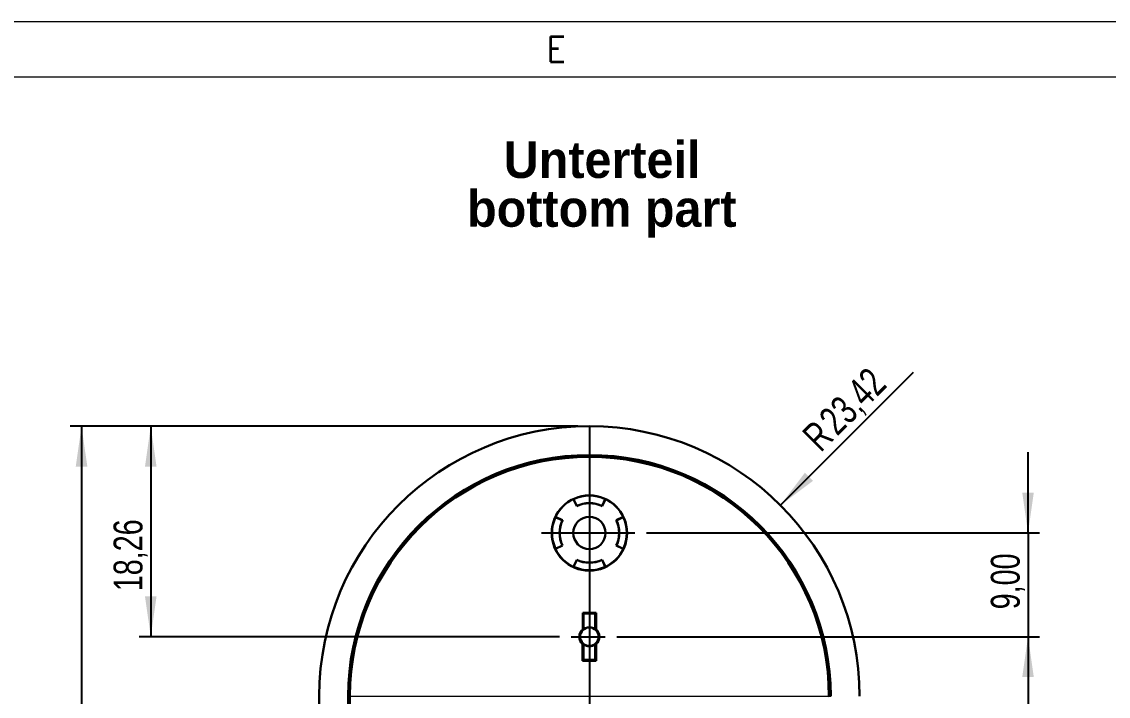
# Model space of a CAD drawing. Header units: millimetres. Extents: x 0 to 594, y 0 to 420.
# Drawn here: x 403.5 to 497.7, y 361.3 to 419.8 of the extents above; entities that cross this region are included whole.
import ezdxf

# ---------------------------------------------------------------- set-up
doc = ezdxf.new("R2010")
doc.units = ezdxf.units.MM
doc.linetypes.add('SLD-Durchgehend', pattern=[0])
doc.layers.add('BEM', color=7, linetype='SLD-Durchgehend')
doc.layers.add('SLD-0', color=7, linetype='SLD-Durchgehend')
doc.styles.add('SLDTEXTSTYLE0', font='ARIALBD.TTF', dxfattribs={"width": 0.948})
doc.styles.add('SLDTEXTSTYLE1', font='SIMPLEX_.TTF', dxfattribs={"width": 0.95})
doc.styles.add('SLDTEXTSTYLE3', font='ARIALN.TTF', dxfattribs={"width": 0.87})
doc.dimstyles.new('SLDDIMSTYLE0', dxfattribs={"dimtxt": 2.5, "dimasz": 3.5, "dimexe": 0, "dimexo": 0.0625, "dimtad": 1, "dimrnd": 1e-09, "dimzin": 12, "dimdsep": 46, "dimtxsty": 'SLDTEXTSTYLE3', "dimsah": 1, "dimcen": 0.09, "dimadec": 0, "dimazin": 0, "dimtfac": 1, "dimtofl": 0, "dimtmove": 0, "dimatfit": 3, "dimfxl": 1, "dimtolj": 1, "dimtzin": 12, "dimarcsym": 0})
doc.dimstyles.new('SLDDIMSTYLE1', dxfattribs={"dimtxt": 2.5, "dimasz": 3.5, "dimexe": 0, "dimexo": 0.0625, "dimtad": 1, "dimrnd": 1e-09, "dimzin": 12, "dimdsep": 46, "dimtxsty": 'SLDTEXTSTYLE3', "dimsah": 1, "dimcen": 0.09, "dimadec": 0, "dimazin": 0, "dimtfac": 1, "dimtofl": 0, "dimtmove": 0, "dimatfit": 3, "dimfxl": 1, "dimtolj": 1, "dimtzin": 12, "dimarcsym": 0})
doc.dimstyles.new('SLDDIMSTYLE2', dxfattribs={"dimtxt": 2.5, "dimasz": 3.5, "dimexe": 0, "dimexo": 0.0625, "dimtad": 1, "dimrnd": 1e-09, "dimzin": 12, "dimdsep": 46, "dimtxsty": 'SLDTEXTSTYLE3', "dimsah": 1, "dimcen": 0.09, "dimadec": 0, "dimazin": 0, "dimtfac": 1, "dimtofl": 0, "dimtmove": 0, "dimatfit": 3, "dimfxl": 1, "dimtolj": 1, "dimtzin": 12, "dimarcsym": 0})

# ---------------------------------------------------------------- blocks, each defined once
blk = doc.blocks.new('*D26')
at = {"layer": 'SLD-0'}
for p, q in [((490.742, 375.459), (490.742, 382.459)), ((457.662, 375.459), (491.742, 375.459)), ((490.742, 375.459), (490.742, 366.459)), ((455.098, 366.459), (491.742, 366.459)), ((490.742, 366.459), (490.742, 359.459))]:
    blk.add_line(p, q, dxfattribs=at)
for points in [[(490.742, 375.459), (491.242, 378.959), (490.242, 378.959)], [(490.742, 366.459), (490.242, 362.959), (491.242, 362.959)]]:
    blk.add_solid(points, dxfattribs=at)
at = {"layer": 'SLD-0', "insert": (487.52, 368.835), "char_height": 2.5, "attachment_point": 1, "rotation": 90, "style": 'SLDTEXTSTYLE3'}
blk.add_mtext('9,00', dxfattribs=at)
blk = doc.blocks.new('*D27')
at = {"layer": 'SLD-0'}
for p, q in [((451.736, 384.72), (407.708, 384.72)), ((408.708, 384.72), (408.708, 300.764)), ((451.714, 300.764), (407.708, 300.764))]:
    blk.add_line(p, q, dxfattribs=at)
for points in [[(408.708, 384.72), (408.208, 381.22), (409.208, 381.22)], [(408.708, 300.764), (409.208, 304.264), (408.208, 304.264)]]:
    blk.add_solid(points, dxfattribs=at)
at = {"layer": 'SLD-0', "insert": (405.485, 341.654), "char_height": 2.5, "attachment_point": 1, "rotation": 90, "style": 'SLDTEXTSTYLE3'}
blk.add_mtext('83,96', dxfattribs=at)
blk = doc.blocks.new('*D28')
at = {"layer": 'SLD-0'}
for p, q in [((451.736, 384.72), (413.708, 384.72)), ((414.708, 384.72), (414.708, 366.459)), ((450.144, 366.459), (413.708, 366.459))]:
    blk.add_line(p, q, dxfattribs=at)
for points in [[(414.708, 384.72), (414.208, 381.22), (415.208, 381.22)], [(414.708, 366.459), (415.208, 369.959), (414.208, 369.959)]]:
    blk.add_solid(points, dxfattribs=at)
at = {"layer": 'SLD-0', "insert": (411.485, 370.405), "char_height": 2.5, "attachment_point": 1, "rotation": 90, "style": 'SLDTEXTSTYLE3'}
blk.add_mtext('18,26', dxfattribs=at)
blk = doc.blocks.new('*D29')
at = {"layer": 'SLD-0'}
for p, q in [((455.098, 366.459), (491.742, 366.459)), ((490.742, 366.459), (490.742, 323.459)), ((455.098, 323.459), (491.742, 323.459))]:
    blk.add_line(p, q, dxfattribs=at)
for points in [[(490.742, 366.459), (490.242, 362.959), (491.242, 362.959)], [(490.742, 323.459), (491.242, 326.959), (490.242, 326.959)]]:
    blk.add_solid(points, dxfattribs=at)
at = {"layer": 'SLD-0', "insert": (487.52, 340.101), "char_height": 2.5, "attachment_point": 1, "rotation": 90, "style": 'SLDTEXTSTYLE3'}
blk.add_mtext('43,00', dxfattribs=at)
blk = doc.blocks.new('*D31')
at = {"layer": 'SLD-0'}
blk.add_line((469.283, 377.862), (480.819, 389.399), dxfattribs=at)
blk.add_solid([(469.283, 377.862), (472.111, 379.983), (471.404, 380.691)], dxfattribs=at)
at = {"layer": 'SLD-0', "char_height": 2.5, "attachment_point": 1, "rotation": 45, "style": 'SLDTEXTSTYLE3'}
for s, insert in [('23,42', (472.436, 385.569)), ('R', (471.002, 384.135))]:
    blk.add_mtext(s, dxfattribs=dict(at, insert=insert))
blk = doc.blocks.new('SW_NOTE_9')
at = {"layer": 'BEM', "color": 0, "char_height": 3.175, "attachment_point": 1, "style": 'SLDTEXTSTYLE0'}
for s, insert in [('Unterteil', (0, 4.093)), ('bottom part', (-3.175, -0.141))]:
    blk.add_mtext(s, dxfattribs=dict(at, insert=insert))

msp = doc.modelspace()

# ---------------------------------------------------------------- linework, layer by layer
at = {"color": 7, "linetype": 'SLD-Durchgehend', "lineweight": 0}
for p, q in [((593.59875, 419.8), (0.19875, 419.8)), ((588.59875, 415), (24.59875, 415)), ((431.96511, 361.33461), (431.81289, 361.31683)), ((431.96511, 361.30473), (452.72517, 361.30473)), ((452.72517, 361.30473), (473.48524, 361.30473)), ((473.48523, 361.27849), (473.63744, 361.29409))]:
    msp.add_line(p, q, dxfattribs=at)
at = {"color": 7, "linetype": 'SLD-Durchgehend', "lineweight": 30}
for p, q in [((451.62558, 377.78653), (451.33981, 378.39937)), ((451.3572, 378.39306), (451.33981, 378.39937)), ((451.6319, 377.80396), (451.3572, 378.39306)), ((451.62558, 377.78653), (451.6319, 377.80396)), ((454.09315, 378.39306), (453.81845, 377.80396)), ((453.82477, 377.78653), (453.81845, 377.80396)), ((454.11053, 378.39937), (453.82477, 377.78653)), ((454.11053, 378.39937), (454.09315, 378.39306)), ((449.78523, 376.84479), (450.39806, 376.55902)), ((449.78523, 376.84479), (449.79154, 376.8274)), ((449.79154, 376.8274), (450.38064, 376.5527)), ((455.05228, 376.55902), (455.66512, 376.84479)), ((455.06971, 376.5527), (455.65881, 376.8274)), ((455.65881, 376.8274), (455.66512, 376.84479)), ((450.39806, 376.55902), (450.38064, 376.5527)), ((455.05228, 376.55902), (455.06971, 376.5527)), ((450.39806, 374.35983), (449.78523, 374.07406)), ((449.79154, 374.09145), (449.78523, 374.07406)), ((450.38064, 374.36615), (449.79154, 374.09145)), ((450.39806, 374.35983), (450.38064, 374.36615)), ((455.05228, 374.35983), (455.06971, 374.36615)), ((455.66512, 374.07406), (455.05228, 374.35983)), ((455.65881, 374.09145), (455.06971, 374.36615)), ((455.66512, 374.07406), (455.65881, 374.09145)), ((451.33981, 372.51948), (451.62558, 373.13231)), ((451.3572, 372.52579), (451.6319, 373.11489)), ((451.62558, 373.13231), (451.6319, 373.11489)), ((453.82477, 373.13231), (453.81845, 373.11489)), ((453.81845, 373.11489), (454.09315, 372.52579)), ((453.82477, 373.13231), (454.11053, 372.51948)), ((451.33981, 372.51948), (451.3572, 372.52579)), ((454.09315, 372.52579), (454.11053, 372.51948)), ((452.14592, 368.53868), (452.22517, 368.45943)), ((453.22517, 368.45943), (452.22517, 368.45943)), ((452.22517, 368.45943), (452.22517, 367.11493)), ((453.30442, 368.53868), (453.22517, 368.45943)), ((453.22517, 367.11493), (453.22517, 368.45943)), ((452.22517, 365.80392), (452.22517, 364.45942)), ((453.22517, 364.45942), (453.22517, 365.80392)), ((452.13799, 364.37224), (452.22517, 364.45942)), ((452.22517, 364.45942), (453.22517, 364.45942)), ((453.31236, 364.37224), (453.22517, 364.45942))]:
    msp.add_line(p, q, dxfattribs=at)
at = {"color": 7, "linetype": 'SLD-Durchgehend', "lineweight": 30, "flags": 128}
for points in [[(452.14245, 367.09976), (452.14284, 367.27995), (452.14324, 367.46005), (452.14366, 367.64006), (452.14409, 367.81998), (452.14453, 367.9998), (452.14498, 368.17953), (452.14545, 368.35915), (452.14592, 368.53868)], [(452.14592, 368.53868), (452.29073, 368.5387), (452.43554, 368.53872), (452.58036, 368.53873), (452.72517, 368.53874), (452.86999, 368.53873), (453.0148, 368.53872), (453.15961, 368.5387), (453.30442, 368.53868)], [(453.30442, 368.53868), (453.3049, 368.35915), (453.30536, 368.17953), (453.30582, 367.9998), (453.30626, 367.81998), (453.30668, 367.64006), (453.3071, 367.46005), (453.30751, 367.27995), (453.3079, 367.09976)], [(452.13799, 364.37224), (452.1382, 364.55335), (452.13842, 364.73442), (452.13865, 364.91543), (452.1389, 365.09639), (452.13916, 365.2773), (452.13943, 365.45815), (452.13971, 365.63894), (452.14001, 365.81966)], [(453.31034, 365.81966), (453.31063, 365.63894), (453.31091, 365.45815), (453.31118, 365.2773), (453.31144, 365.09639), (453.31169, 364.91543), (453.31192, 364.73442), (453.31215, 364.55335), (453.31236, 364.37224)], [(453.31236, 364.37224), (453.16557, 364.37221), (453.01877, 364.37219), (452.87197, 364.37218), (452.72517, 364.37218), (452.57837, 364.37218), (452.43157, 364.37219), (452.28478, 364.37221), (452.13799, 364.37224)]]:
    msp.add_lwpolyline(points, dxfattribs=at)
at = {"color": 7, "linetype": 'SLD-Durchgehend', "lineweight": 30}
for centre, radius in [((452.72508, 375.45043), 3.26675), ((452.72517, 375.45942), 1.4), ((452.72517, 366.45942), 0.80262)]:
    msp.add_circle(centre, radius, dxfattribs=at)
for centre, radius, start, end in [((452.72517, 361.30473), 23.41566, 359.9727787, 179.9727785), ((452.72517, 361.30464), 20.91228, 359.9710954, 179.9706401), ((452.72517, 361.30467), 20.76008, 0.000165, 179.9274331), ((452.72517, 375.45942), 3.23691, 65, 115), ((452.72517, 375.45942), 3.25, 115.2307757, 154.7692243), ((452.72517, 375.45942), 2.57382, 64.7085956, 115.2914044), ((452.72517, 375.45942), 2.58691, 65, 115), ((452.72517, 375.45942), 3.25, 25.2307757, 64.7692243), ((452.72517, 375.45942), 3.23691, 155, 205), ((452.72517, 375.45942), 3.23691, 335, 25), ((452.72517, 375.45942), 2.58691, 155, 205), ((452.72517, 375.45942), 2.57382, 154.7085956, 205.2914044), ((452.72517, 375.45942), 2.57382, 334.7085956, 25.2914044), ((452.72517, 375.45942), 2.58691, 335, 25), ((452.72517, 375.45942), 3.25, 205.2307757, 244.7692243), ((452.72517, 375.45942), 3.25, 295.2307757, 334.7692243), ((452.72517, 375.45942), 2.57382, 244.7085956, 295.2914044), ((452.72517, 375.45942), 2.58691, 245, 295), ((452.72517, 375.45942), 3.23691, 245, 295), ((452.72517, 366.45942), 0.82444, 52.6648871, 127.3351129), ((452.72534, 366.4586), 0.86652, 132.274705, 227.5070537), ((452.72496, 366.4586), 0.86655, 312.4952224, 47.7230188), ((452.72517, 366.45942), 0.82444, 232.6648871, 307.3351129), ((281.02204, 361.30473), 148.28747, 348.8599029, 0.0042985), ((281.02219, 361.30471), 150.79071, 348.8601979, 0.0046045), ((281.23957, 361.43788), 150.7256, 353.4365918, 359.949383)]:
    msp.add_arc(centre, radius, start, end, dxfattribs=at)
for centre, start_param, end_param in [((452.34225, 366.45942), 1.72426272, 1.8347255), ((453.10809, 366.45942), 1.30686716, 1.41732993), ((452.34225, 366.45942), 4.44516103, 4.55892259), ((453.10809, 366.45942), 4.86585538, 4.97961693)]:
    msp.add_ellipse(centre, major_axis=(0.7659, 0), ratio=0.86604739, start_param=start_param, end_param=end_param, dxfattribs=at)
at = {"layer": 'SLD-0'}
for p, q in [((452.73629, 384.72039), (452.71404, 300.76407)), ((448.56264, 375.45942), (456.66154, 375.45942)), ((451.14423, 366.45942), (454.09786, 366.45942))]:
    msp.add_line(p, q, dxfattribs=at)

# ---------------------------------------------------------------- block references
at = {"layer": 'BEM'}
msp.add_blockref('SW_NOTE_9', (445.29679, 405.32985), dxfattribs=at)

# ---------------------------------------------------------------- texts
at = {"color": 7, "linetype": 'Continuous', "lineweight": 0, "insert": (448.98501, 418.52718), "char_height": 2.2, "attachment_point": 1, "style": 'SLDTEXTSTYLE1'}
msp.add_mtext('E', dxfattribs=at)

# ---------------------------------------------------------------- dimensions: what is measured, and where the dimension line sits
at = {"layer": 'SLD-0'}
dim = msp.add_radius_dim(center=(452.72517, 361.30473), mpoint=(469.28254, 377.8621), dimstyle='SLDDIMSTYLE2', dxfattribs=at)
dim.commit()
dim.dimension.update_dxf_attribs({"geometry": '*D31', "text_midpoint": (476.52731, 385.10687), "dimtype": 164})
for base, p1, p2, dimstyle, picture, middle in [((408.70812, 300.76407), (452.73629, 384.72039), (452.71404, 300.76407), 'SLDDIMSTYLE0', '*D27', (408.70812, 345.17805)), ((414.70812, 366.45942), (452.73629, 384.72039), (451.14423, 366.45942), 'SLDDIMSTYLE0', '*D28', (414.70812, 373.92869)), ((490.74221, 366.45942), (456.66154, 375.45942), (454.09786, 366.45942), 'SLDDIMSTYLE1', '*D26', (490.74221, 371.57648)), ((490.74221, 323.45942), (454.09786, 366.45942), (454.09786, 323.45942), 'SLDDIMSTYLE0', '*D29', (490.74221, 343.62531))]:
    dim = msp.add_linear_dim(base=base, p1=p1, p2=p2, angle=90, dimstyle=dimstyle, dxfattribs=at)
    dim.commit()
    dim.dimension.update_dxf_attribs({"geometry": picture, "text_midpoint": middle, "dimtype": 160})

doc.saveas('drawing.dxf')
